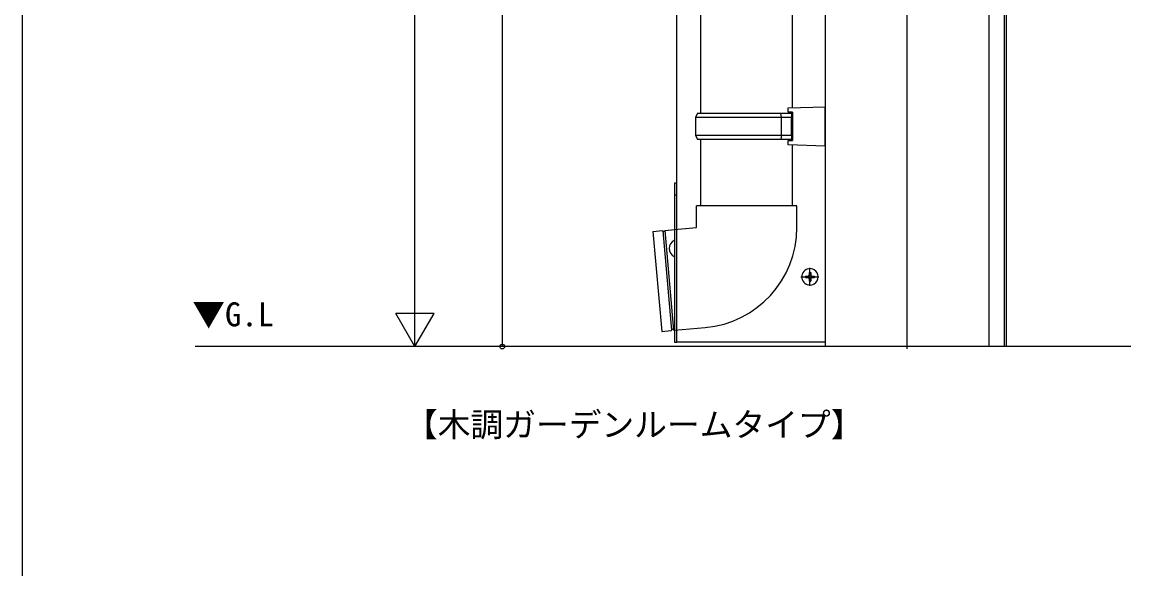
# Model space of a CAD drawing. Units: millimetres, scale not verified. Extents: x -875 to 875, y -1304 to 1297.
# Drawn here: x -875 to -367, y 4 to 255 of the extents above; entities that cross this region are included whole.
import ezdxf
from ezdxf.enums import TextEntityAlignment as Align

# ---------------------------------------------------------------- set-up
doc = ezdxf.new("R2010")
doc.units = ezdxf.units.MM
doc.header["$LTSCALE"] = 8
for name, color, linetype in [('0-1_USER1', 3, 'Continuous'), ('0-3_YKK_12', 2, 'Continuous'), ('0-4_YKK_13', 4, 'Continuous'), ('0-5_YKK_D', 6, 'Continuous'), ('0-6_YKK_ZWAK', 7, 'Continuous'), ('0-7_YSS_K', 3, 'Continuous')]:
    doc.layers.add(name, color=color, linetype=linetype)
doc.styles.add('ＭＳ ゴシック', font='')
doc.styles.get('ＭＳ ゴシック').set_extended_font_data('MS Gothic')

msp = doc.modelspace()

# ---------------------------------------------------------------- linework, layer by layer
at = {"layer": '0-3_YKK_12'}
for p, q in [((-469.5, 104.8), (-469.5, 879.048)), ((-575, 107.8), (-575, 842.305)), ((-507, 405.8), (-507, 105.8)), ((-425, 347.3), (-425, 105.8)), ((-424, 347.3), (-424, 105.8)), ((-432, 298.294), (-432, 105.8)), ((-518.15, 137.8), (-511.999, 137.8)), ((-514, 133.65), (-514, 141.95)), ((-507, 107.8), (-575, 107.8))]:
    msp.add_line(p, q, dxfattribs=at)
at = {"layer": '0-4_YKK_13'}
for p, q in [((-564.006, 212.8), (-564.012, 421.319)), ((-522.006, 215.359), (-522.012, 421.319)), ((-524, 215.3), (-507, 215.8)), ((-524, 214.3), (-524, 215.3)), ((-507, 197.8), (-507, 215.8)), ((-526.978, 210.8), (-566.5, 210.8)), ((-565.5, 212.8), (-527.407, 212.8)), ((-526.978, 210.8), (-527.407, 212.8)), ((-527.407, 212.8), (-522.5, 212.8)), ((-526.978, 202.8), (-526.978, 210.8)), ((-522.5, 210.8), (-526.978, 210.8)), ((-522.5, 212.8), (-522.5, 213.3)), ((-522.5, 212.8), (-522.5, 210.8)), ((-522.5, 212.8), (-522, 212.8)), ((-522.5, 202.8), (-522.5, 210.8)), ((-522, 213.3), (-522, 200.3)), ((-566.5, 202.8), (-565.5, 200.8)), ((-564.005, 170.368), (-564.005, 200.8)), ((-524, 200.3), (-522, 200.3)), ((-524, 199.3), (-524, 200.3)), ((-522.5, 200.3), (-522.5, 200.8)), ((-522, 200.8), (-522.5, 200.8)), ((-522.005, 170.368), (-522.005, 198.241)), ((-575, 175.3), (-576, 175.3)), ((-566.005, 160.368), (-566.005, 170.368)), ((-520.005, 160.368), (-520.005, 170.368)), ((-585.928, 158.625), (-581.616, 159.002)), ((-585.928, 158.625), (-581.919, 112.8)), ((-581.437, 158.922), (-577.445, 113.288)), ((-580.441, 159.009), (-576.449, 113.375)), ((-516.05, 138.15), (-516.05, 137.45)), ((-516.05, 138.15), (-514.85, 138.15)), ((-516.05, 137.45), (-514.85, 137.45)), ((-514.35, 139.85), (-513.65, 139.85)), ((-514.35, 139.85), (-514.35, 138.65)), ((-513.65, 139.85), (-513.65, 138.65)), ((-511.999, 137.8), (-509.85, 137.8)), ((-511.95, 138.15), (-511.95, 137.45)), ((-514.35, 136.95), (-514.35, 135.75)), ((-514.35, 135.75), (-513.65, 135.75)), ((-513.65, 136.95), (-513.65, 135.75)), ((-581.919, 112.8), (-577.607, 113.177))]:
    msp.add_line(p, q, dxfattribs=at)
for points in [[(-522, 213.3), (-524, 213.3), (-524, 214.3)], [(-565.5, 212.8), (-566.5, 210.8), (-566.5, 202.8), (-526.978, 202.8), (-527.407, 200.8), (-565.5, 200.8)], [(-526.978, 202.8), (-522.5, 202.8), (-522.5, 200.8), (-527.407, 200.8)], [(-507, 197.8), (-524, 198.3), (-524, 199.3)], [(-520.005, 170.368), (-543.005, 170.368), (-566.005, 170.368)], [(-580.279, 159.119), (-576, 159.494), (-566.005, 160.368)], [(-513.15, 138.15), (-511.999, 138.15), (-511.95, 138.15)], [(-513.15, 137.45), (-511.999, 137.45), (-511.95, 137.45)], [(-576.27, 113.294), (-576, 113.318), (-561.995, 114.543)]]:
    msp.add_lwpolyline(points, dxfattribs=at)
msp.add_lwpolyline([(-576, 107.8), (-575, 107.8), (-575, 180.8), (-576, 180.8)], close=True, dxfattribs=at)
msp.add_lwpolyline([(-576, 107.8), (-575, 107.8), (-575, 180.8), (-576, 180.8)], close=True, dxfattribs=at)
for centre, radius, start, end in [((-581.598, 158.803), 0.2, 21.60155, 95), ((-580.947, 159.061), 0.5, 201.60155, 348.39845), ((-580.262, 158.92), 0.2, 95, 168.39845), ((-566.005, 160.368), 46, 275, 0), ((-574.3, 150.8), 4.2, 117.28096, 242.71904), ((-514, 137.8), 3.75, 57.7493, 302.2507), ((-514.85, 138.65), 0.5, 270, 0), ((-514.85, 136.95), 0.5, 0, 90), ((-513.15, 138.65), 0.5, 180, 270), ((-513.15, 136.95), 0.5, 90, 180), ((-514, 137.8), 3.75, 302.2507, 57.7493), ((-577.624, 113.377), 0.2, 275, 348.39845), ((-576.938, 113.236), 0.5, 21.60155, 168.39845), ((-576.287, 113.493), 0.2, 201.60155, 275)]:
    msp.add_arc(centre, radius, start, end, dxfattribs=at)
at = {"layer": '0-5_YKK_D'}
for p, q in [((-695, 123.3), (-695, 678.3)), ((-655, 450.3), (-655, 105.8)), ((-695, 105.8), (-695, 136.111)), ((-695, 105.8), (-703.75, 120.955)), ((-686.25, 120.955), (-703.75, 120.955)), ((-695, 105.8), (-686.25, 120.955)), ((-508, 105.8), (-696, 105.8)), ((-508, 105.8), (-656, 105.8))]:
    msp.add_line(p, q, dxfattribs=at)
msp.add_circle((-655, 105.8), 1.075, dxfattribs=at)
at = {"layer": '0-6_YKK_ZWAK'}
msp.add_line((-875, 1245.8), (-875, -1304.2), dxfattribs=at)
at = {"layer": '0-7_YSS_K'}
msp.add_line((-366.941, 105.8), (-795.78, 105.8), dxfattribs=at)

# ---------------------------------------------------------------- texts
at = {"layer": '0-1_USER1', "style": 'ＭＳ ゴシック'}
for s, p in [('▼G.L', (-797.045, 111.8)), ('【木調ガーデンルームタイプ】', (-699.557, 61.22))]:
    msp.add_text(s, height=11, dxfattribs=at).set_placement(p, align=Align.BOTTOM_LEFT)

doc.saveas('drawing.dxf')
